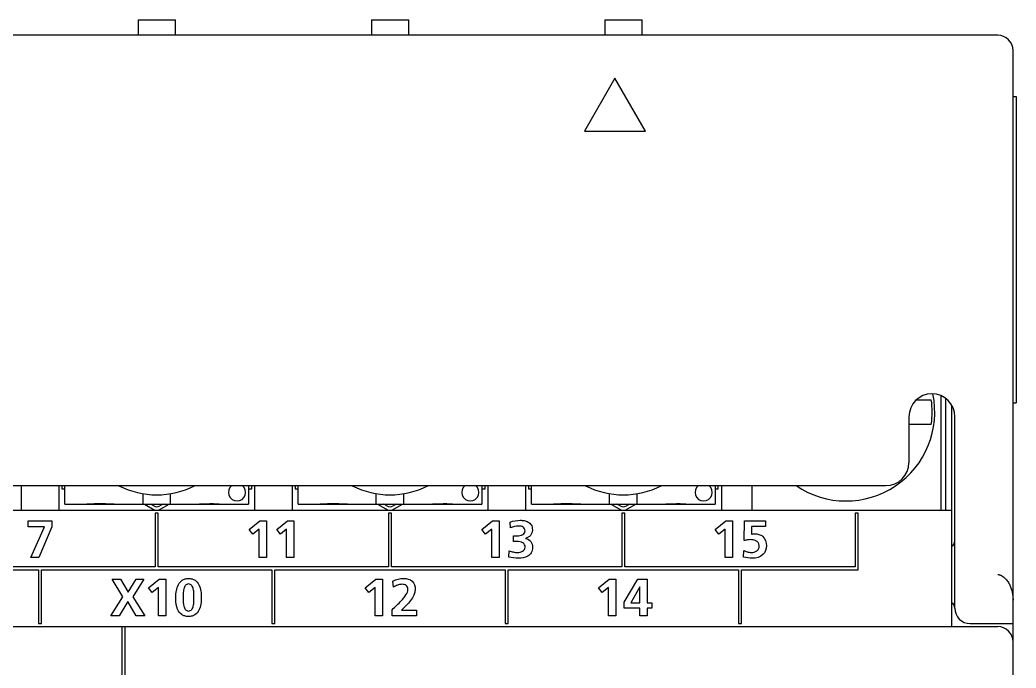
# Model space of a CAD drawing. Header units: millimetres. Extents: x 0 to 900, y 0 to 297.
# Drawn here: x 676.437 to 680.504, y 148.286 to 150.93 of the extents above; entities that cross this region are included whole.
import ezdxf

# ---------------------------------------------------------------- set-up
doc = ezdxf.new("R2010")
doc.units = ezdxf.units.MM

msp = doc.modelspace()

# ---------------------------------------------------------------- linework, layer by layer
at = {"color": 7, "linetype": 'Continuous'}
for p, q in [((676.91940572, 150.93042821), (676.91940572, 150.86792821)), ((676.91940572, 150.93042821), (677.07190572, 150.93042821)), ((677.07190572, 150.86792821), (677.07190572, 150.93042821)), ((677.87190572, 150.93042821), (677.87190572, 150.86792821)), ((677.87190572, 150.93042821), (678.02440572, 150.93042821)), ((678.02440572, 150.86792821), (678.02440572, 150.93042821)), ((678.82440572, 150.93042821), (678.82440572, 150.86792821)), ((678.82440572, 150.93042821), (678.97690572, 150.93042821)), ((678.97690572, 150.86792821), (678.97690572, 150.93042821)), ((680.42878072, 150.86792821), (668.67878072, 150.86792821)), ((680.49128072, 139.68042821), (680.49128072, 150.80542821)), ((678.86628072, 150.69292821), (678.74128072, 150.47642185)), ((678.99128072, 150.47642185), (678.86628072, 150.69292821)), ((680.49128072, 150.61792821), (680.50378072, 150.61792821)), ((680.50378072, 150.61792552), (680.50378072, 149.36793089)), ((678.74128072, 150.47642185), (678.99128072, 150.47642185)), ((680.09644385, 149.38042821), (680.15761083, 149.38042821)), ((680.19690572, 149.39781431), (680.19690572, 148.93042821)), ((680.21628072, 149.38655407), (680.21628072, 148.93042821)), ((680.24128072, 148.45542821), (680.24128072, 149.35817678)), ((680.49128072, 149.36792821), (680.50378072, 149.36792821)), ((680.06628072, 149.31167821), (680.06628072, 149.12417821)), ((680.25378072, 148.53042821), (680.25378072, 149.31167821)), ((680.1576102, 149.28042821), (680.06628072, 149.28042821)), ((669.13503072, 149.03042821), (679.97253072, 149.03042821)), ((676.44315572, 148.93042821), (676.44315572, 149.03042821)), ((676.59565572, 149.03042821), (676.59565572, 148.93042821)), ((676.60815572, 149.03042821), (676.60815572, 149.01792821)), ((676.60815572, 149.01792821), (676.62071203, 149.01792821)), ((676.62071203, 148.95542821), (676.62071203, 149.03042821)), ((677.37071203, 149.03042821), (677.37071203, 148.95542821)), ((677.37071203, 149.01792821), (677.38315572, 149.01792821)), ((677.38315572, 149.01792821), (677.38315572, 149.03042821)), ((677.39565572, 148.93042821), (677.39565572, 149.03042821)), ((677.54815572, 149.03042821), (677.54815572, 148.93042821)), ((677.56065572, 149.03042821), (677.56065572, 149.01792821)), ((677.56065572, 149.01792821), (677.57321203, 149.01792821)), ((677.57321203, 148.95542821), (677.57321203, 149.03042821)), ((678.32321203, 149.03042821), (678.32321203, 148.95542821)), ((678.32321203, 149.01792821), (678.33565572, 149.01792821)), ((678.33565572, 149.01792821), (678.33565572, 149.03042821)), ((678.34815572, 148.93042821), (678.34815572, 149.03042821)), ((678.50065572, 149.03042821), (678.50065572, 148.93042821)), ((678.51315572, 149.03042821), (678.51315572, 149.01792821)), ((678.51315572, 149.01792821), (678.52571203, 149.01792821)), ((678.52571203, 148.95542821), (678.52571203, 149.03042821)), ((679.27571203, 149.03042821), (679.27571203, 148.95542821)), ((679.27571203, 149.01792821), (679.28815572, 149.01792821)), ((679.28815572, 149.01792821), (679.28815572, 149.03042821)), ((679.30065572, 149.03042821), (679.30065572, 148.93042821)), ((679.42565572, 149.03042821), (679.42565572, 148.93042821)), ((676.93946203, 148.95542821), (676.93946203, 148.99795562)), ((677.05196203, 148.95542821), (677.05196203, 148.99795578)), ((677.89196203, 148.95542821), (677.89196203, 148.99795562)), ((678.00446203, 148.95542821), (678.00446203, 148.99795578)), ((678.84446203, 148.95542821), (678.84446203, 148.99795562)), ((678.95696203, 148.95542821), (678.95696203, 148.99795578)), ((668.86628072, 148.93042821), (680.24128072, 148.93042821)), ((676.62071203, 148.95542821), (677.37071203, 148.95542821)), ((676.9448785, 148.95542821), (676.98817977, 148.93042821)), ((676.98294271, 148.94765397), (676.96949919, 148.95542821)), ((677.00313167, 148.93042821), (677.04643294, 148.95542821)), ((677.02146049, 148.95542821), (677.0079427, 148.94763638)), ((677.57321203, 148.95542821), (678.32321203, 148.95542821)), ((677.8973785, 148.95542821), (677.94067977, 148.93042821)), ((677.93544271, 148.94765397), (677.92199919, 148.95542821)), ((677.95563167, 148.93042821), (677.99893294, 148.95542821)), ((677.97396049, 148.95542821), (677.9604427, 148.94763638)), ((678.52571203, 148.95542821), (679.27571203, 148.95542821)), ((678.8498785, 148.95542821), (678.89317977, 148.93042821)), ((678.88794271, 148.94765397), (678.87449919, 148.95542821)), ((678.90813167, 148.93042821), (678.95143294, 148.95542821)), ((678.92646049, 148.95542821), (678.9129427, 148.94763638)), ((676.98940752, 148.91787513), (676.98940752, 148.69911164)), ((677.00189614, 148.91787513), (676.98940752, 148.91787513)), ((677.00189614, 148.69911164), (677.00189614, 148.91787513)), ((677.94190171, 148.91787513), (677.94190171, 148.69911164)), ((677.95439033, 148.91787513), (677.94190171, 148.91787513)), ((677.95439033, 148.69911164), (677.95439033, 148.91787513)), ((678.89454394, 148.91787513), (678.89454394, 148.69911164)), ((678.90703256, 148.91787513), (678.89454394, 148.91787513)), ((678.90703256, 148.69911164), (678.90703256, 148.91787513)), ((679.84688741, 148.91787513), (679.84688741, 148.69911164)), ((679.85937603, 148.91787513), (679.84688741, 148.91787513)), ((679.85937603, 148.68662302), (679.85937603, 148.91787513)), ((676.47050562, 148.86310156), (676.47050562, 148.88670074)), ((676.47050562, 148.88670074), (676.56709865, 148.88670074)), ((676.53682451, 148.86310156), (676.47050562, 148.86310156)), ((676.48122861, 148.73688036), (676.53682451, 148.86310156)), ((676.56709865, 148.86180963), (676.51384975, 148.73688036)), ((676.56709865, 148.88670074), (676.56709865, 148.86180963)), ((677.37323912, 148.85149575), (677.41701389, 148.88670074)), ((677.38826853, 148.83196613), (677.37323912, 148.85149575)), ((677.41359029, 148.85257236), (677.38826853, 148.83196613)), ((677.41359029, 148.73688036), (677.41359029, 148.85257236)), ((677.41701389, 148.88670074), (677.44362757, 148.88670074)), ((677.44362757, 148.88670074), (677.44362757, 148.73688036)), ((677.48520607, 148.85149575), (677.52900237, 148.88670074)), ((677.50023548, 148.83196613), (677.48520607, 148.85149575)), ((677.52555723, 148.85257236), (677.50023548, 148.83196613)), ((677.52555723, 148.73688036), (677.52555723, 148.85257236)), ((677.52900237, 148.88670074), (677.55561605, 148.88670074)), ((677.55561605, 148.88670074), (677.55561605, 148.73688036)), ((678.32293414, 148.85149575), (678.36670891, 148.88670074)), ((678.33794202, 148.83196613), (678.32293414, 148.85149575)), ((678.36328531, 148.85257236), (678.33794202, 148.83196613)), ((678.36328531, 148.73688036), (678.36328531, 148.85257236)), ((678.36670891, 148.88670074), (678.39332259, 148.88670074)), ((678.39332259, 148.88670074), (678.39332259, 148.73688036)), ((678.43959509, 148.85771853), (678.43789405, 148.88176989)), ((679.27532068, 148.85149575), (679.31909545, 148.88670074)), ((679.29032855, 148.83196613), (679.27532068, 148.85149575)), ((679.31567184, 148.85257236), (679.29032855, 148.83196613)), ((679.31567184, 148.73688036), (679.31567184, 148.85257236)), ((679.31909545, 148.88670074), (679.34570913, 148.88670074)), ((679.34570913, 148.88670074), (679.34570913, 148.73688036)), ((679.39374725, 148.80621373), (679.3952545, 148.88670074)), ((679.3952545, 148.88670074), (679.48131832, 148.88670074)), ((679.42359075, 148.86437195), (679.42294479, 148.83239677)), ((679.48131832, 148.86437195), (679.42359075, 148.86437195)), ((679.48131832, 148.88670074), (679.48131832, 148.86437195)), ((678.45204064, 148.80255328), (678.45204064, 148.826174)), ((678.45204064, 148.826174), (678.46577813, 148.826174)), ((678.46663941, 148.80255328), (678.45204064, 148.80255328)), ((676.51384975, 148.73688036), (676.48122861, 148.73688036)), ((677.44362757, 148.73688036), (677.41359029, 148.73688036)), ((677.55561605, 148.73688036), (677.52555723, 148.73688036)), ((678.39332259, 148.73688036), (678.36328531, 148.73688036)), ((678.43315699, 148.73924889), (678.43487956, 148.76478596)), ((679.34570913, 148.73688036), (679.31567184, 148.73688036)), ((679.39159404, 148.73860293), (679.39224001, 148.76543193)), ((675.57315485, 148.68662302), (676.51316042, 148.68662302)), ((676.98940752, 148.69911164), (676.04940195, 148.69911164)), ((676.51316042, 148.68662302), (676.51316042, 148.46789721)), ((676.52564904, 148.46789721), (676.52564904, 148.68662302)), ((676.52564904, 148.68662302), (677.46565462, 148.68662302)), ((677.94190171, 148.69911164), (677.00189614, 148.69911164)), ((677.46565462, 148.68662302), (677.46565462, 148.46789721)), ((677.47814324, 148.46789721), (677.47814324, 148.68662302)), ((677.47814324, 148.68662302), (678.41814881, 148.68662302)), ((678.89454394, 148.69911164), (677.95439033, 148.69911164)), ((678.41814881, 148.68662302), (678.41814881, 148.46789721)), ((678.43063743, 148.46789721), (678.43063743, 148.68662302)), ((678.43063743, 148.68662302), (679.37064031, 148.68662302)), ((679.84688741, 148.69911164), (678.90703256, 148.69911164)), ((679.37064031, 148.68662302), (679.37064031, 148.46789721)), ((679.38312893, 148.46789721), (679.38312893, 148.68662302)), ((679.38312893, 148.68662302), (679.85937603, 148.68662302)), ((676.85771747, 148.5772844), (676.81305988, 148.64918009)), ((676.81305988, 148.64918009), (676.84783423, 148.64918009)), ((676.84783423, 148.64918009), (676.87918498, 148.59573741)), ((676.87918498, 148.59573741), (676.91116015, 148.64918009)), ((676.94335065, 148.64918009), (676.89828395, 148.5772844)), ((676.91116015, 148.64918009), (676.94335065, 148.64918009)), ((676.96199745, 148.6139751), (677.00577222, 148.64918009)), ((677.00577222, 148.64918009), (677.0323859, 148.64918009)), ((677.0323859, 148.64918009), (677.0323859, 148.49935971)), ((677.84673011, 148.6139751), (677.89050488, 148.64918009)), ((677.89050488, 148.64918009), (677.91711856, 148.64918009)), ((677.91711856, 148.64918009), (677.91711856, 148.49935971)), ((678.79907358, 148.6139751), (678.84286988, 148.64918009)), ((678.84286988, 148.64918009), (678.86948356, 148.64918009)), ((678.86948356, 148.64918009), (678.86948356, 148.49935971)), ((678.90363348, 148.55474028), (678.95963849, 148.64918009)), ((678.95963849, 148.64918009), (678.99699669, 148.64918009)), ((678.99699669, 148.64918009), (678.99699669, 148.55280239)), ((676.97702686, 148.59444548), (676.96199745, 148.6139751)), ((677.00234862, 148.61505171), (676.97702686, 148.59444548)), ((677.00234862, 148.49935971), (677.00234862, 148.61505171)), ((677.86173799, 148.59444548), (677.84673011, 148.6139751)), ((677.88708128, 148.61505171), (677.86173799, 148.59444548)), ((677.88708128, 148.49935971), (677.88708128, 148.61505171)), ((677.96184074, 148.61612831), (677.95949374, 148.64101943)), ((678.81410299, 148.59444548), (678.79907358, 148.6139751)), ((678.83942474, 148.61505171), (678.81410299, 148.59444548)), ((678.83942474, 148.49935971), (678.83942474, 148.61505171)), ((678.96779915, 148.61785088), (678.9306778, 148.55280239)), ((678.9682298, 148.55280239), (678.9682298, 148.61785088)), ((676.80855967, 148.49935971), (676.85771747, 148.5772844)), ((676.89828395, 148.5772844), (676.94744175, 148.49935971)), ((676.87746241, 148.55775478), (676.84247274, 148.49935971)), ((676.91202144, 148.49935971), (676.87746241, 148.55775478)), ((677.95604861, 148.49935971), (677.95604861, 148.52446614)), ((677.99448341, 148.52298043), (678.05565612, 148.52298043)), ((678.05565612, 148.52298043), (678.05565612, 148.49935971)), ((678.90363348, 148.5304736), (678.90363348, 148.55474028)), ((678.9682298, 148.5304736), (678.90363348, 148.5304736)), ((678.9306778, 148.55280239), (678.9682298, 148.55280239)), ((678.9682298, 148.49935971), (678.9682298, 148.5304736)), ((678.99699669, 148.55280239), (679.01609566, 148.55280239)), ((678.99699669, 148.5304736), (678.99699669, 148.49935971)), ((679.01609566, 148.5304736), (678.99699669, 148.5304736)), ((679.01609566, 148.55280239), (679.01609566, 148.5304736)), ((676.84247274, 148.49935971), (676.80855967, 148.49935971)), ((676.94744175, 148.49935971), (676.91202144, 148.49935971)), ((677.0323859, 148.49935971), (677.00234862, 148.49935971)), ((677.91711856, 148.49935971), (677.88708128, 148.49935971)), ((678.05565612, 148.49935971), (677.95604861, 148.49935971)), ((678.86948356, 148.49935971), (678.83942474, 148.49935971)), ((678.99699669, 148.49935971), (678.9682298, 148.49935971)), ((668.67878072, 148.45542821), (680.42878072, 148.45542821)), ((676.51316042, 148.46789721), (676.52564904, 148.46789721)), ((676.85378072, 142.03042821), (676.85378072, 148.45542821)), ((676.86628072, 142.03042821), (676.86628072, 148.45542821)), ((677.46565462, 148.46789721), (677.47814324, 148.46789721)), ((678.41814881, 148.46789721), (678.43063743, 148.46789721)), ((679.37064031, 148.46789721), (679.38312893, 148.46789721)), ((680.31628072, 148.46792821), (680.49128072, 148.46792821))]:
    msp.add_line(p, q, dxfattribs=at)
for centre, radius, start, end in [((680.42878072, 150.80542821), 0.0625, 0, 90), ((679.80940572, 149.33042821), 0.3625, 235.8515946, 11.93186184), ((680.16003072, 149.31167821), 0.09375, 0, 180), ((679.80940572, 149.33042821), 0.35177644, 351.82852369, 8.17133268), ((679.97253072, 149.12417821), 0.09375, 270, 0), ((676.99571203, 149.33042821), 0.3375, 242.74502844, 297.22457089), ((677.32321203, 149.00292821), 0.035, 128.08147966, 52.01015128), ((677.94821203, 149.33042821), 0.3375, 242.74502844, 297.22457089), ((678.27571203, 149.00292821), 0.035, 128.08147966, 52.01015128), ((678.90071203, 149.33042821), 0.3375, 242.74502844, 297.22457089), ((679.22821203, 149.00292821), 0.035, 128.08147966, 52.01015128), ((676.99545794, 148.96929581), 0.025, 239.95968625, 299.95968625), ((677.94795794, 148.96929581), 0.025, 239.95968625, 299.95968625), ((678.90045794, 148.96929581), 0.025, 239.95968625, 299.95968625), ((680.22878072, 148.80542821), 0.025, 300.07194318, 0), ((680.22878072, 148.53042821), 0.025, 0, 59.92805682), ((680.31628073, 148.53042821), 0.06250001, 180.00000538, 269.99999472), ((680.42878072, 148.39292821), 0.0625, 0, 90)]:
    msp.add_arc(centre, radius, start, end, dxfattribs=at)
for points, knots in [([(676.76416249, 148.95611719), (676.75961811, 148.95602356), (676.74168557, 148.95566851), (676.72374955, 148.95542821), (676.71035868, 148.95542821)], [0, 0, 0, 0, 0.25341712, 1, 1, 1, 1]), ([(676.82203536, 148.95542821), (676.8171948, 148.95542821), (676.79790237, 148.95546725), (676.77860896, 148.95571506), (676.76416249, 148.95611719)], [0, 0, 0, 0, 0.2509019783, 1, 1, 1, 1]), ([(677.22726157, 148.95611719), (677.22246426, 148.95598365), (677.20317626, 148.95554368), (677.18388226, 148.95542821), (677.1693887, 148.95542821)], [0, 0, 0, 0, 0.2487553075, 1, 1, 1, 1]), ([(677.22726157, 148.95611719), (677.23180595, 148.95602356), (677.2497385, 148.95566855), (677.26767451, 148.95542821), (677.28106538, 148.95542821)], [0, 0, 0, 0, 0.2534171364, 1, 1, 1, 1]), ([(677.71666249, 148.95611719), (677.71211811, 148.95602356), (677.69418557, 148.95566851), (677.67624955, 148.95542821), (677.66285868, 148.95542821)], [0, 0, 0, 0, 0.25341712, 1, 1, 1, 1]), ([(677.77453536, 148.95542821), (677.7696948, 148.95542821), (677.75040237, 148.95546725), (677.73110896, 148.95571506), (677.71666249, 148.95611719)], [0, 0, 0, 0, 0.2509019783, 1, 1, 1, 1]), ([(678.17976157, 148.95611719), (678.17496426, 148.95598365), (678.15567626, 148.95554368), (678.13638226, 148.95542821), (678.1218887, 148.95542821)], [0, 0, 0, 0, 0.2487553075, 1, 1, 1, 1]), ([(678.17976157, 148.95611719), (678.18430595, 148.95602356), (678.2022385, 148.95566855), (678.22017451, 148.95542821), (678.23356538, 148.95542821)], [0, 0, 0, 0, 0.2534171364, 1, 1, 1, 1]), ([(678.66916249, 148.95611719), (678.66461811, 148.95602356), (678.64668557, 148.95566851), (678.62874955, 148.95542821), (678.61535868, 148.95542821)], [0, 0, 0, 0, 0.25341712, 1, 1, 1, 1]), ([(678.72703536, 148.95542821), (678.7221948, 148.95542821), (678.70290237, 148.95546725), (678.68360896, 148.95571506), (678.66916249, 148.95611719)], [0, 0, 0, 0, 0.2509019783, 1, 1, 1, 1]), ([(679.13226157, 148.95611719), (679.12746426, 148.95598365), (679.10817626, 148.95554368), (679.08888226, 148.95542821), (679.0743887, 148.95542821)], [0, 0, 0, 0, 0.2487553075, 1, 1, 1, 1]), ([(679.13226157, 148.95611719), (679.13680595, 148.95602356), (679.1547385, 148.95566855), (679.17267451, 148.95542821), (679.18606538, 148.95542821)], [0, 0, 0, 0, 0.2534171364, 1, 1, 1, 1]), ([(678.47973093, 148.8892846), (678.48492474, 148.8892846), (678.49583226, 148.88826207), (678.51189264, 148.88313717), (678.52340212, 148.87305626), (678.52834838, 148.86132828), (678.52937124, 148.85209451), (678.52876996, 148.84390516), (678.52666834, 148.83569243), (678.51933829, 148.8235659), (678.50845043, 148.81777571), (678.50119844, 148.81502037)], [0, 0, 0, 0, 0.1311112097, 0.2749091646, 0.4199220821, 0.4993866624, 0.5913034049, 0.6517147045, 0.7059278893, 0.804164376, 1, 1, 1, 1]), ([(678.49906676, 148.84591894), (678.49906676, 148.8517045), (678.4923111, 148.86434139), (678.46732312, 148.86704059), (678.44995516, 148.86280323), (678.43959509, 148.85771853)], [0, 0, 0, 0, 0.2469123444, 0.5074783271, 1, 1, 1, 1]), ([(678.46577813, 148.826174), (678.47401865, 148.826174), (678.48913599, 148.82646284), (678.49906676, 148.840138), (678.49906676, 148.84591894)], [0, 0, 0, 0, 0.5877077255, 1, 1, 1, 1]), ([(678.50119844, 148.81458972), (678.50930788, 148.81349385), (678.52162639, 148.80703962), (678.52870628, 148.79169439), (678.53023511, 148.77921601), (678.52894031, 148.76720584), (678.52369584, 148.75387523), (678.50608837, 148.73740182), (678.48544646, 148.7342965), (678.47243155, 148.7342965)], [0, 0, 0, 0, 0.187388071, 0.2792555571, 0.3786378449, 0.4720314527, 0.5532936897, 0.7019682543, 1, 1, 1, 1]), ([(679.43965881, 148.80694713), (679.43375753, 148.80946483), (679.4223133, 148.81079143), (679.40698177, 148.80963531), (679.39807235, 148.80757789), (679.39374725, 148.80621373)], [0, 0, 0, 0, 0.4134676113, 0.7068080022, 1, 1, 1, 1]), ([(679.42294479, 148.83239677), (679.42747156, 148.83325088), (679.43759093, 148.83456848), (679.45353591, 148.83249459), (679.47747282, 148.82186113), (679.48497878, 148.79923989), (679.48497878, 148.78517687)], [0, 0, 0, 0, 0.1536268368, 0.3377306602, 0.5310123003, 1, 1, 1, 1]), ([(678.43487956, 148.76478596), (678.44009239, 148.76272482), (678.45099367, 148.75926496), (678.46934646, 148.75707352), (678.48898059, 148.75993911), (678.49971272, 148.77258109), (678.49971272, 148.77916941)], [0, 0, 0, 0, 0.224469554, 0.4554493496, 0.736175202, 1, 1, 1, 1]), ([(678.49971272, 148.77916941), (678.49971272, 148.78601868), (678.49143955, 148.80204932), (678.47472214, 148.80255328), (678.46663941, 148.80255328)], [0, 0, 0, 0, 0.4586974474, 1, 1, 1, 1]), ([(679.48497878, 148.78517687), (679.48497878, 148.77224934), (679.47339772, 148.7416451), (679.42959978, 148.73169067), (679.40302169, 148.73586427), (679.39159404, 148.73860293)], [0, 0, 0, 0, 0.3223220647, 0.7070065686, 1, 1, 1, 1]), ([(679.39224001, 148.76543193), (679.39657102, 148.76364331), (679.40639622, 148.7596385), (679.42093316, 148.75726381), (679.43452039, 148.75878495), (679.44517454, 148.76320356), (679.45334987, 148.77209744), (679.45577603, 148.78432182), (679.45326394, 148.79669397), (679.44606311, 148.80374388), (679.44123248, 148.80627575), (679.43965881, 148.80694713)], [0, 0, 0, 0, 0.131334578, 0.2968895066, 0.406180536, 0.5111944512, 0.6137284147, 0.730492846, 0.847809994, 0.9521984923, 1, 1, 1, 1]), ([(677.07312464, 148.57383926), (677.07312784, 148.57619548), (677.07321342, 148.58091251), (677.07377965, 148.59028752), (677.07581926, 148.6059883), (677.08190651, 148.62688136), (677.09587389, 148.64385383), (677.11154248, 148.65074641), (677.12539763, 148.65231733), (677.13944119, 148.65070403), (677.1557319, 148.64352009), (677.1696294, 148.62595194), (677.17631141, 148.60058676), (677.1774553, 148.58282218), (677.17744769, 148.57383926)], [0, 0, 0, 0, 0.0335426646, 0.0671504367, 0.133648008, 0.2588444475, 0.3729299203, 0.431960494, 0.4983811886, 0.5692895398, 0.6309348415, 0.747336977, 0.8722404471, 1, 1, 1, 1]), ([(677.95949374, 148.64101943), (677.96632616, 148.64449003), (677.98097668, 148.64978527), (678.00776377, 148.65340505), (678.04240719, 148.64633739), (678.05094059, 148.61974451), (678.05094059, 148.60796764)], [0, 0, 0, 0, 0.1960877608, 0.3924202192, 0.6986569587, 1, 1, 1, 1]), ([(680.42878072, 148.66792821), (680.42954714, 148.6678963), (680.43107838, 148.66783067), (680.43336334, 148.66756978), (680.43560288, 148.66707831), (680.43852607, 148.66625322), (680.44204566, 148.66488043), (680.4473429, 148.66216235), (680.45338543, 148.65798668), (680.45978155, 148.65215272), (680.46538167, 148.64577253), (680.4718548, 148.6368155), (680.47842355, 148.62488903), (680.48423766, 148.60988242), (680.48826041, 148.59455716), (680.49069496, 148.57914568), (680.49128072, 148.56883139), (680.49128072, 148.56372313)], [0, 0, 0, 0, 0.0174966136, 0.0349519386, 0.0523748941, 0.0697314874, 0.1042018852, 0.1383196711, 0.205368535, 0.2709838187, 0.3353430754, 0.3986532056, 0.5227675957, 0.644640432, 0.7648823314, 0.8834844337, 1, 1, 1, 1]), ([(677.14741041, 148.57383926), (677.14741041, 148.57945216), (677.14732877, 148.59122031), (677.14548745, 148.60812355), (677.14068713, 148.62172135), (677.13257418, 148.62846995), (677.1251294, 148.62993446), (677.11770828, 148.62846457), (677.10974497, 148.62167361), (677.1050724, 148.60810443), (677.10326202, 148.59121772), (677.10318346, 148.57945211), (677.10318346, 148.57383926)], [0, 0, 0, 0, 0.1281761678, 0.2679995627, 0.3899445998, 0.4436664581, 0.501070228, 0.5574169824, 0.610503122, 0.7320487056, 0.8718248832, 1, 1, 1, 1]), ([(677.95604861, 148.52446614), (677.9686035, 148.53663353), (677.98981553, 148.55509392), (678.01188264, 148.58246675), (678.02444278, 148.60527514), (678.01477411, 148.62571144), (677.99573902, 148.62945321), (677.97791698, 148.62538855), (677.96694969, 148.61945636), (677.96184074, 148.61612831)], [0, 0, 0, 0, 0.2930511612, 0.4652161559, 0.6001989498, 0.6954618587, 0.7934848479, 0.8977990016, 1, 1, 1, 1]), ([(677.17744769, 148.57383926), (677.17744013, 148.56489956), (677.17628013, 148.54726163), (677.16945194, 148.52212294), (677.15550813, 148.50486137), (677.13932202, 148.49780955), (677.12481466, 148.49620629), (677.11014477, 148.49786335), (677.09349782, 148.50533531), (677.08262899, 148.51967579), (677.07707094, 148.53568417), (677.07453921, 148.54850749), (677.07352108, 148.5592886), (677.07317512, 148.5677253), (677.07312192, 148.57182956), (677.07312464, 148.57383926)], [0, 0, 0, 0, 0.1275826305, 0.2517131764, 0.3675117479, 0.4289265765, 0.4994726357, 0.5738465164, 0.6373850467, 0.7552822932, 0.8167351565, 0.8793940433, 0.9413713642, 0.9712918138, 1, 1, 1, 1]), ([(677.10318346, 148.57383926), (677.10318346, 148.568332), (677.10323498, 148.55676596), (677.104988, 148.54013345), (677.10967371, 148.52672108), (677.11767563, 148.5200485), (677.12512745, 148.51861681), (677.13260199, 148.52004412), (677.14074766, 148.52667596), (677.14556325, 148.54011338), (677.14735279, 148.55676327), (677.14741041, 148.56833194), (677.14741041, 148.57383926)], [0, 0, 0, 0, 0.127191298, 0.2663977595, 0.3879204996, 0.4415212798, 0.4989407598, 0.557383687, 0.6116141823, 0.7335481771, 0.872807262, 1, 1, 1, 1])]:
    msp.add_open_spline(points, degree=3, knots=knots, dxfattribs=at)
for points in [[(678.43789405, 148.88176989), (678.45108341, 148.88694636), (678.46556213, 148.8892846), (678.47973093, 148.8892846)], [(678.47243155, 148.7342965), (678.45923636, 148.7342965), (678.44583336, 148.7355852), (678.43315699, 148.73924889)], [(678.05094059, 148.60796764), (678.05094059, 148.57395745), (678.01874487, 148.54681475), (677.99448341, 148.52298043)]]:
    msp.add_open_spline(points, degree=3, dxfattribs=at)

doc.saveas('drawing.dxf')
